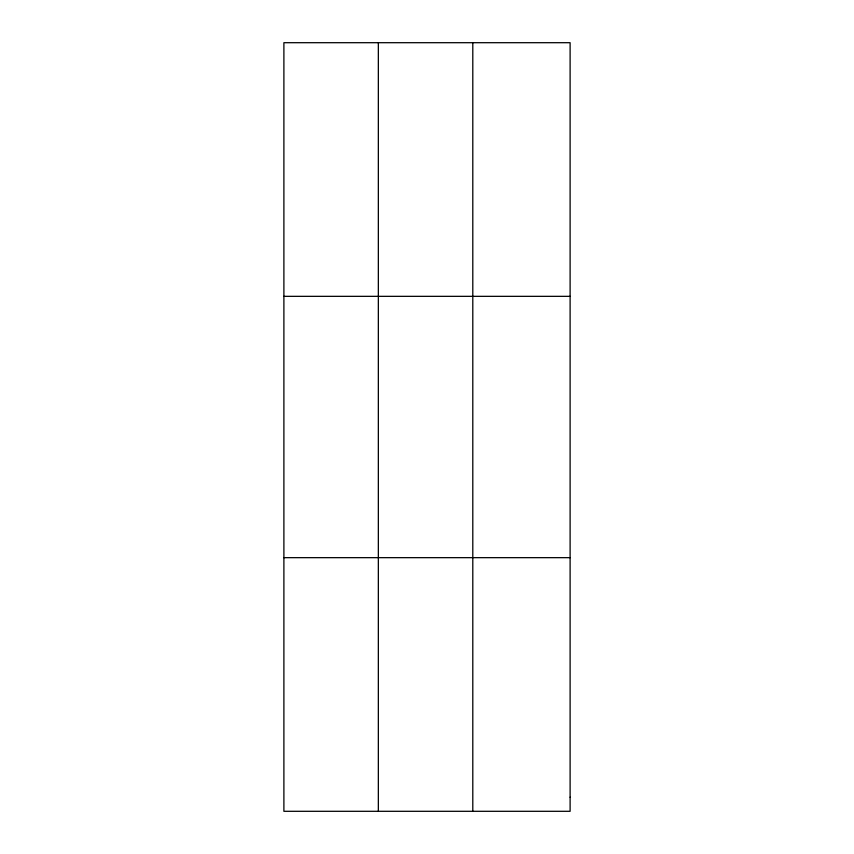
<?xml version="1.0" encoding="UTF-8"?>
<svg xmlns="http://www.w3.org/2000/svg" width="854" height="854" viewBox="0 0 854 854"><rect width="100%" height="100%" fill="white"/><g stroke="black" fill="none" stroke-linecap="round" stroke-linejoin="round"><path stroke-width="1.28" d="M378.343 42.7L378.343 811.3M472.796 42.7L472.796 811.3M283.891 296.338L570.109 296.338M283.891 557.662L570.109 557.662M570.109 797.209L570.109 811.3L283.891 811.3L283.891 42.7L570.109 42.7L570.109 797.209"/></g></svg>
